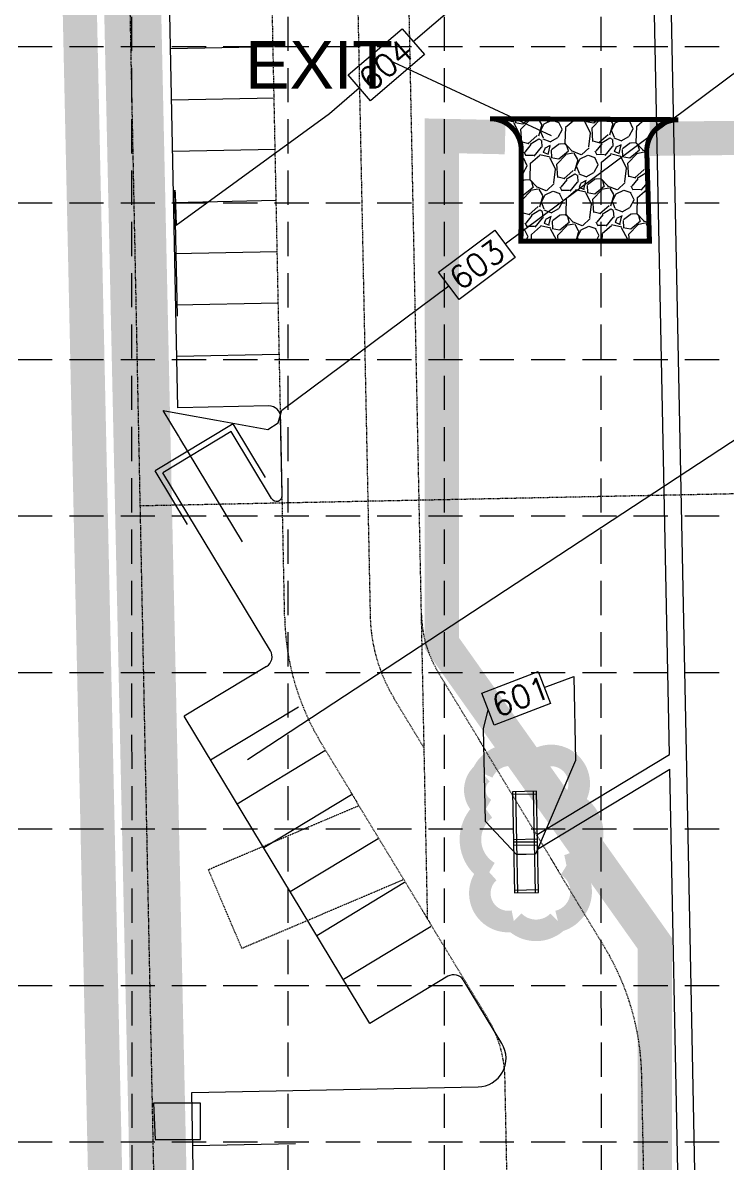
# Model space of a CAD drawing. Extents: x 2140663 to 2528301, y 336313 to 7007653.
# Drawn here: x 2527319.8 to 2527443.2, y 7006962 to 7007162 of the extents above; entities that cross this region are included whole.
import ezdxf

# ---------------------------------------------------------------- set-up
doc = ezdxf.new("R2010")
doc.units = 0
doc.header["$MEASUREMENT"] = 0
for name, pattern in [('HIDDEN', [0.375, 0.25, -0.125]), ('PHANTOM2', [1.25, 0.625, -0.125, 0.125, -0.125, 0.125, -0.125]), ('xdrc002pt$0$HIDDEN2', [0.1875, 0.125, -0.0625])]:
    doc.linetypes.add(name, pattern=pattern)
for name, color, linetype in [('1 PROPOSED CONTOURS', 43, 'Continuous'), ('1 SILT FENCE', 200, 'Continuous'), ('BATCH PLANT', 13, 'HIDDEN'), ('GRID', 254, 'HIDDEN'), ('LEGEND', 7, 'Continuous'), ('LIMITS OF DISTURBANCE', 1, 'HIDDEN'), ('xdrc002ar$0$SCREEN-DUMPSTER', 7, 'Continuous'), ('xdrc002ar$0$xdrc002ar$0$C-PKNG-FACE-N', 1, 'Continuous'), ('xdrc002ar$0$xdrc002ar$0$C-PKNG-STRP-N', 6, 'Continuous'), ('xdrc002bs$0$v-pave-exst', 6, 'Continuous'), ('xdrc002pt$0$V-ESMT-ACCS-N', 2, 'xdrc002pt$0$HIDDEN2'), ('xdrc002pt$0$V-ESMT-STRM-N', 2, 'xdrc002pt$0$HIDDEN2'), ('xdrc002pt$0$V-ESMT-WATR-N', 2, 'xdrc002pt$0$HIDDEN2'), ('xdrc002pt$0$v-prop-line', 3, 'PHANTOM2'), ('xdrc002STM$0$C-STRM-INLET-N', 5, 'Continuous'), ('xdrc002STM$0$C-STRM-PIPE-N', 5, 'Continuous')]:
    doc.layers.add(name, color=color, linetype=linetype)
doc.styles.add('LOGO', font='', dxfattribs={"height": 0.15})
doc.styles.get("Standard").update_dxf_attribs({"font": 'ARIAL.TTF'})
doc.styles.get('LOGO').set_extended_font_data('Rockwell')

# ---------------------------------------------------------------- blocks, each defined once
blk = doc.blocks.new('A$C211968B4')
at = {"layer": 'LEGEND', "color": 170, "ltscale": 100, "const_width": 1.261430802800306}
blk.add_lwpolyline([(4.032914736308157, 6.67986492626369, 0.5205670505517462), (4.032914736308157, 6.67986492626369, 0.7651954600696135), (1.179535842966288, 5.243441569618881, 0.4178788784126488), (1.161860283929855, 2.658978256396949, 0.6649002420699669), (4.422610547859222, 2.161206842400134, 0.744833174426672), (8.10029117250815, 1.852431412786245, 0.9756416855879776), (10.39131185039878, 4.219029118306935, 0.5205670505517462), (9.820843972731382, 7.070041866973042, 0.5205670505517462), (7.729127584490925, 6.879974124021828, 0.5402640007904789), (4.032914736308157, 6.67986492626369)], format="xyb", close=True, dxfattribs=at)

msp = doc.modelspace()

# ---------------------------------------------------------------- hatches: boundary and pattern name
at = {"layer": 'LEGEND', "lineweight": 0}
h = msp.add_hatch(dxfattribs=at)
h.set_pattern_fill('GRAVEL', color=4, scale=8.809608979233014, angle=45.74899401834337, style=0)
h.set_pattern_definition([(273.7617940183433, (2532693.617365119, 6994750.569698134), (7.613133075308427, -105.8082009437692), [1.185209553630092, -117.3359572399946]), (230.7186940183433, (2532693.695124855, 6994749.387040055), (67.45829195538, 81.87011029030948), [2.03385680581757, -201.3517621086765]), (178.2593940183433, (2532692.407433961, 6994747.812739232), (130.8862697228101, -4.518881733191463), [1.434098626511386, -141.9759402168067]), (313.0226940183433, (2532691.587516949, 6994743.814905739), (-120.0572964460675, 129.2576466782786), [1.852114572575991, -183.3593074465872]), (338.5826940183433, (2532692.851191972, 6994742.460855319), (-106.4596829227579, 42.21721767298127), [1.816144939113782, -179.7985956413158]), (43.02269401834337, (2532694.541925821, 6994741.797673228), (-129.2576466782786, -120.0572964460674), [1.852114572575991, -183.3593074465872]), (83.44319401834333, (2532695.895976237, 6994743.061348249), (-16.81361933361181, -143.5067236158422), [2.449326774887176, -242.483156902433]), (118.0042940183433, (2532696.1756586, 6994745.494652535), (-95.79341299176099, 179.4138511303089), [2.312416641740916, -228.9293268188314]), (167.1785940183433, (2532695.089890327, 6994747.536314075), (-131.2120117545861, 29.43389535950306), [1.858387014169192, -183.9805170237563]), (220.9853940183433, (2532693.277837641, 6994747.948715487), (73.93127532819913, 63.26523922807194), [2.121635749686645, -103.9601076866007]), (268.1463940183434, (2532691.676263744, 6994746.557207222), (-4.356004791162151, -143.3438737532677), [2.743735097364166, -271.629977260059]), (184.5630940183427, (2532697.736517443, 6994750.000561799), (-80.89299702428302, -7.287428442301168), [0.9364702441014466, -92.71095059844724]), (217.2181940183434, (2532696.803011444, 6994749.926059264), (92.53633820135529, 69.73821406071109), [1.781628891133147, -176.3816830834126]), (270.7489940183433, (2532695.384230103, 6994748.848434), (6.310234052640152, -6.147373797002154), [1.245863711452101, -11.21279983189585]), (248.9475940183433, (2532694.19668622, 6994749.144402382), (18.11638525521245, 43.84591073647857), [0.6709222006404276, -66.4210600039599]), (337.5503940183433, (2532693.955677147, 6994748.518264978), (-25.07806936711621, 12.13188582722806), [0.9488213158903337, -46.49237662276104]), (76.71279401834335, (2532694.832595238, 6994748.155937071), (5.821623654772574, 31.2254428766718), [1.541056089128251, -49.82735100754844]), (207.3140940183433, (2532695.186780134, 6994749.65573536), (18.60496848492339, 6.473104863552828), [1.114336249392157, -26.7440964142387]), (62.13849401834333, (2532690.390201454, 6994744.858330359), (42.54308216440383, 81.5444057405971), [1.561062711120091, -154.5456048332931]), (116.0951940183433, (2532691.119743067, 6994746.238438412), (44.82310821292672, -92.86200237970806), [1.309645280461759, -129.6546096678358]), (338.9475940183432, (2532693.924733711, 6994750.885209738), (-43.84591073647857, 18.11638525521245), [1.341835591671875, -65.7501466129284]), (29.35949401834332, (2532695.177008521, 6994750.403191597), (-80.40438275859519, -44.66026400329114), [1.561062711120089, -154.545604833293]), (25.19299401834337, (2532694.302545351, 6994741.046959785), (-43.35730974899192, -19.25645296129473), [1.505385982371337, -73.76394837463141]), (340.5240940183433, (2532695.664738783, 6994741.687754608), (-100.149386149906, 36.07000066501425), [1.261342194428624, -124.8730622502223]), (112.5503940183433, (2532700.296439533, 6994744.800940163), (-19.25640686386929, 43.35733038045186), [1.341835591671877, -65.75014661292849]), (63.10299401834335, (2532699.78184935, 6994746.040186153), (-54.67495333553506, -106.6224838224201), [1.476763562797809, -146.199196284579]), (115.1929940183433, (2532697.284227304, 6994741.708926435), (19.25645296129471, -43.35730974899192), [0.7526929911856688, -74.51664136581712]), (147.0588940183434, (2532699.927597217, 6994744.422326236), (-31.38829048525484, 18.27927504472526), [0.4492019618510913, -44.47116160582865]), (211.7127940183433, (2532699.550611891, 6994744.666592511), (24.75233888195908, 12.78333979257682), [1.81614493911378, -34.50679789120672]), (231.7579940183433, (2532698.005625909, 6994743.711914686), (55.16348962267298, 69.24968712662513), [1.683075795482467, -166.6242658933219]), (349.4390940183433, (2532695.400516125, 6994747.6026736), (-18.76784150774063, 5.984500549868027), [1.270539426202943, -30.49295503847961]), (38.9061940183433, (2532696.649533729, 6994747.369807542), (117.1258329779872, 94.97914873946826), [2.218206683316978, -219.6020828351949]), (106.6943940183433, (2532698.375683665, 6994748.762944411), (19.58213938032053, -68.27253419843895), [0.9070021020659115, -89.79347239279461]), (135.7489940183434, (2532698.115131372, 6994749.631719486), (-12.4576039946498, -0.1628602052410785), [0.5285765387539807, -8.281032440479033]), (166.0053940183433, (2532697.693371506, 6994743.770131201), (68.76109634272352, -17.79072222566292), [1.223866117830968, -121.163133288061]), (93.76179401834332, (2532696.505827624, 6994744.066099581), (-7.613133075308446, 105.8082009437692), [2.370419107260183, -116.1507476863645]), (45.74899401834337, (2532696.350308144, 6994746.431415738), (-0.1628602052410801, 12.4576039946498), [2.290498334600584, -6.51911064463243]), (11.05379401834334, (2532697.948624838, 6994748.072076085), (-105.6453626830623, -20.07062858302369), [1.392922514142449, -137.8992231847947]), (299.8035940183432, (2532699.315704071, 6994748.339142787), (19.0935579848182, -30.89971975877524), [1.282696686594286, -62.85222573920981]), (253.3949940183433, (2532699.953241689, 6994747.226101437), (-53.69767055321434, -181.3681498040565), [2.08844995266186, -206.7568888882742]), (221.1750940183433, (2532699.356419126, 6994745.224741788), (-86.22603735737432, -75.8856808868618), [2.20944112238266, -218.734433256441])])
edge = h.paths.add_edge_path()
edge.add_line((2527434.791580096, 7007144.941224416), (2527401.752523294, 7007145.123877569))
edge.add_arc((2527401.722081106, 7007139.617369208), 5.506592508289982, -0.27769489592458285, 89.68324916449501, ccw=False)
edge.add_line((2527407.228608938, 7007139.590680565), (2527407.18052149, 7007123.651384034))
edge.add_line((2527407.18052149, 7007123.651384034), (2527429.722226903, 7007123.650366847))
edge.add_line((2527429.722226903, 7007123.650366847), (2527429.254610075, 7007139.461404695))
edge.add_arc((2527434.76113791, 7007139.434716052), 5.506592510488639, 89.68324917919102, 179.7223051138831, ccw=False)

# ---------------------------------------------------------------- linework, layer by layer
at = {"layer": '1 PROPOSED CONTOURS', "color": 43, "lineweight": 0}
msp.add_line((2527479.349387886, 7007111.512818354, 602), (2527359.170114746, 7007032.599838867, 602), dxfattribs=at)
at = {"layer": '1 PROPOSED CONTOURS', "color": 43, "lineweight": 0, "extrusion": (-0.6511053306438103, 0.7589873835626088, 0), "elevation": 3672749.019037403}
msp.add_lwpolyline([(-6480654.163720104, 604), (-6480702.437783393, 604)], dxfattribs=at)
at = {"layer": '1 PROPOSED CONTOURS', "color": 43, "lineweight": 0}
for points, elevation in [([(2527404.377753331, 7007123.1524235), (2527474.929384864, 7007175.804784439)], 603), ([(2527373.590241863, 7007146.036088959), (2527378.813812803, 7007150.517184374)], 604), ([(2527346.45774172, 7007132.5929115), (2527346.46052115, 7007132.594252462)], 604), ([(2527346.46052115, 7007132.594252462), (2527346.50581443, 7007131.936649904)], 604), ([(2527346.50581443, 7007131.936649904), (2527346.675338315, 7007126.447404716)], 604), ([(2527365.250049638, 7007093.951596634), (2527394.531701489, 7007115.804359903)], 603), ([(2527364.586165489, 7007091.766042519), (2527365.250049638, 7007093.951596634)], 603), ([(2527400.932238175, 7007021.769740241), (2527400.600958514, 7007038.067717618)], 601), ([(2527416.738689949, 7007032.472618518), (2527409.755401001, 7007016.058493121)], 601), ([(2527406.406090909, 7007015.990484972), (2527400.932238175, 7007021.769740241)], 601), ([(2527408.080746228, 7007016.024489114), (2527406.406090909, 7007015.990484972)], 601), ([(2527409.755401001, 7007016.058493121), (2527408.080746228, 7007016.024489114)], 601)]:
    msp.add_lwpolyline(points, dxfattribs=dict(at, elevation=elevation))
at = {"layer": '1 PROPOSED CONTOURS', "color": 43, "linetype": 'Continuous', "lineweight": 0}
for points, elevation in [([(2527376.860496812, 7007152.794146524), (2527386.329767978, 7007160.917460649)], 604), ([(2527386.329767978, 7007160.917460649), (2527390.236399962, 7007156.363536348)], 604), ([(2527400.330620163, 7007044.324479931), (2527410.207134691, 7007048.094037308)], 601), ([(2527402.470098676, 7007038.718890604), (2527400.330620163, 7007044.324479931)], 601)]:
    msp.add_lwpolyline(points, dxfattribs=dict(at, elevation=elevation))
at = {"layer": '1 PROPOSED CONTOURS', "color": 43, "linetype": 'Continuous', "lineweight": 0, "extrusion": (0.6511053305751716, -0.7589873836214911, 0), "elevation": -3672746.019623476}
msp.add_lwpolyline([(6480654.16338796, 604), (6480641.687197484, 604)], dxfattribs=at)
at = {"layer": '1 PROPOSED CONTOURS', "color": 43, "linetype": 'Continuous', "lineweight": 0, "extrusion": (0.7589873834150771, 0.6511053308157867, 0), "elevation": 6480641.688361825}
msp.add_lwpolyline([(3672746.017568977, 604.0000000000005), (3672752.017568976, 604.0000000000005)], dxfattribs=at)
at = {"layer": '1 PROPOSED CONTOURS', "color": 43, "lineweight": 0, "extrusion": (0.5884508399383842, -0.8085329980747911, 0), "elevation": -4178273.680490979}
msp.add_lwpolyline([(6166792.628115416, 604), (6166825.91668077, 604)], dxfattribs=at)
at = {"layer": '1 PROPOSED CONTOURS', "color": 43, "lineweight": 0, "extrusion": (0.9998005090046255, 0.01997353734549438, 0), "elevation": 2666799.499410557}
msp.add_lwpolyline([(6955232.563366435, 604), (6955254.684197112, 604)], dxfattribs=at)
at = {"layer": '1 PROPOSED CONTOURS', "color": 43, "linetype": 'Continuous', "lineweight": 0, "extrusion": (0.5980981997990551, -0.8014228243549903, 0)}
for points, elevation in [([(6216455.012226732, 603.0000000000005), (6216467.297941017, 603.0000000000005)], -4104035.418919967), ([(6216467.297941017, 603.0000000000005), (6216455.012226732, 603.0000000000005)], -4104029.418919967)]:
    msp.add_lwpolyline(points, dxfattribs=dict(at, elevation=elevation))
at = {"layer": '1 PROPOSED CONTOURS', "color": 43, "linetype": 'Continuous', "lineweight": 0, "extrusion": (0.8014228243304043, 0.5980981998319991, 0)}
for points, elevation in [([(4104035.418664426, 603), (4104029.418664427, 603)], 6216467.29810972), ([(4104029.418664427, 603), (4104035.418664426, 603)], 6216455.012395436)]:
    msp.add_lwpolyline(points, dxfattribs=dict(at, elevation=elevation))
at = {"layer": '1 PROPOSED CONTOURS', "color": 43, "lineweight": 0, "extrusion": (1, 0, 0), "elevation": 2527346.899572958}
msp.add_lwpolyline([(7007110.476493731, 604), (7007110.47649373, 604)], dxfattribs=at)
at = {"layer": '1 PROPOSED CONTOURS', "color": 43, "lineweight": 0, "extrusion": (0.8558897623581566, 0.5171583071850421, 0), "elevation": 5786905.022495637}
msp.add_lwpolyline([(4690257.58887438, 603), (4690262.801831801, 603)], dxfattribs=at)
at = {"layer": '1 PROPOSED CONTOURS', "color": 43, "lineweight": 0, "extrusion": (-0.178404444981095, -0.9839572419627732, 0), "elevation": -7345570.281651055}
msp.add_lwpolyline([(1236702.117309243, 603), (1236705.016389135, 603)], dxfattribs=at)
at = {"layer": '1 PROPOSED CONTOURS', "color": 43, "lineweight": 0, "extrusion": (-0.1784044454527989, -0.9839572418772471, 0), "elevation": -7345570.282243925}
msp.add_lwpolyline([(1236705.012867708, 603), (1236711.628798545, 603)], dxfattribs=at)
at = {"layer": '1 PROPOSED CONTOURS', "color": 43, "lineweight": 0, "extrusion": (-0.1784044451408139, -0.9839572419338142, 0), "elevation": -7345570.281851802}
msp.add_lwpolyline([(1236711.631127618, 603.0000000000005), (1236720.764823348, 603.0000000000005)], dxfattribs=at)
at = {"layer": '1 PROPOSED CONTOURS', "color": 43, "lineweight": 0, "extrusion": (0.536911528922727, -0.8436385541864833, 0), "elevation": -4554481.582452856}
msp.add_lwpolyline([(5894368.374208327, 603), (5894370.558782514, 603)], dxfattribs=at)
at = {"layer": '1 PROPOSED CONTOURS', "color": 43, "lineweight": 0, "extrusion": (0.8558897276098073, 0.5171583646930694, 0), "elevation": 5786905.337638389}
msp.add_lwpolyline([(4690256.726377234, 603), (4690257.200046839, 603)], dxfattribs=at)
at = {"layer": '1 PROPOSED CONTOURS', "color": 43, "lineweight": 0, "extrusion": (0.8558897277249323, 0.5171583645025394, 0), "elevation": 5786905.336594292}
msp.add_lwpolyline([(4690235.484739739, 603.0000000000005), (4690256.727665462, 603.0000000000005)], dxfattribs=at)
at = {"layer": '1 PROPOSED CONTOURS', "color": 43, "linetype": 'Continuous', "lineweight": 0, "extrusion": (0.9342648877542793, 0.3565797519622838, 0), "elevation": 4859842.084837331}
msp.add_lwpolyline([(5645215.69629757, 601.0000000000002), (5645209.69629757, 601.0000000000002)], dxfattribs=at)
at = {"layer": '1 PROPOSED CONTOURS', "color": 43, "lineweight": 0, "extrusion": (0.3565797520360363, -0.9342648877261304, 0), "elevation": -5645212.695913927}
msp.add_lwpolyline([(4859842.085282972, 601.0000000000005), (4859847.609979412, 601.0000000000005)], dxfattribs=at)
at = {"layer": '1 PROPOSED CONTOURS', "color": 43, "lineweight": 0, "extrusion": (0.9997939128287783, 0.0203010312674353, 0), "elevation": 2669145.855842337}
msp.add_lwpolyline([(6954294.03854698, 601), (6954279.246879594, 601)], dxfattribs=at)
at = {"layer": '1 PROPOSED CONTOURS', "color": 43, "linetype": 'Continuous', "lineweight": 0, "extrusion": (0.3565797519369572, -0.9342648877639459, 0), "elevation": -5645209.696429313}
msp.add_lwpolyline([(4859842.084684296, 601.0000000000002), (4859831.513255725, 601.0000000000002)], dxfattribs=at)
at = {"layer": '1 PROPOSED CONTOURS', "color": 43, "lineweight": 0, "extrusion": (0.9686528449894153, -0.248418328417836, 0), "elevation": 707497.0986038677}
msp.add_lwpolyline([(7415239.991776154, 601), (7415243.417749535, 601)], dxfattribs=at)
at = {"layer": '1 SILT FENCE', "color": 200, "linetype": 'Continuous', "lineweight": 0, "const_width": 10}
msp.add_lwpolyline([(2527349.882174684, 7006666.896567727), (2527332.665792525, 7007457.699583834), (2527360.286020877, 7007457.772928173)], dxfattribs=at)
at = {"layer": 'BATCH PLANT', "color": 7, "linetype": 'Continuous', "lineweight": 0}
msp.add_line((2527412.516091817, 7007142.104846178), (2527384.872467748, 7007154.954417954), dxfattribs=at)
at = {"layer": 'BATCH PLANT', "color": 17, "linetype": 'Continuous', "const_width": 6}
for points in [[(2527508.974587351, 7007142.106222292), (2527508.974587351, 7007100.670215893), (2527508.974587351, 7006936.460859954), (2527430.65728095, 7006936.460859954), (2527430.65728095, 7007000.405311977), (2527393.290204251, 7007053.095543257), (2527393.290204251, 7007142.106222292), (2527404.401928173, 7007141.873152318)], [(2527429.769300506, 7007141.5850676), (2527477.263444963, 7007142.093036084)]]:
    msp.add_lwpolyline(points, dxfattribs=at)
at = {"layer": 'GRID', "color": 253, "linetype": 'HIDDEN', "lineweight": 0, "ltscale": 24}
for p, q in [((2527339.208465025, 7006032.020494846), (2527338.773547749, 7007623.404141763)), ((2527366.415647264, 7006032.016217309), (2527366.29970966, 7007623.616497753)), ((2527393.70391521, 7006032.011927022), (2527393.789998551, 7007623.565466588)), ((2527421.368363672, 7006032.007577593), (2527421.22060479, 7007623.464267181)), ((2527228.947377252, 7007157.785965205), (2528272.331315909, 7007157.785965205)), ((2527228.947377252, 7007130.328493137), (2528272.331315909, 7007130.328493137)), ((2527228.947377252, 7007102.871021064), (2528272.331315909, 7007102.871021064)), ((2527228.947377252, 7007075.413548996), (2528272.331315909, 7007075.413548996)), ((2527228.947377252, 7007047.956076927), (2528272.331315909, 7007047.956076927)), ((2527228.947377252, 7007020.498604855), (2528272.331315909, 7007020.498604855)), ((2527228.947377252, 7006993.041132786), (2528272.331315909, 7006993.041132786)), ((2527228.947377252, 7006965.583660717), (2528272.331315909, 7006965.583660717))]:
    msp.add_line(p, q, dxfattribs=at)
at = {"layer": 'LEGEND', "color": 4, "lineweight": 0, "const_width": 0.8809608979233015}
msp.add_lwpolyline([(2527434.791580096, 7007144.941224416), (2527401.752523294, 7007145.123877569, -0.4140139244211871), (2527407.228608938, 7007139.590680565), (2527407.18052149, 7007123.651384034), (2527429.722226903, 7007123.650366847), (2527429.254610075, 7007139.461404695, -0.4144132285109485)], format="xyb", close=True, dxfattribs=at)
at = {"layer": 'LIMITS OF DISTURBANCE', "ltscale": 70, "const_width": 6}
msp.add_lwpolyline([(2527323.279507909, 7007478.034385583), (2527323.279507909, 7007463.102355542), (2527345.362386929, 7006446.874516389, 0.3527120601780434), (2527681.725039883, 7006131.321992346), (2528205.897920626, 7006144.525554366), (2528183.386823632, 7007495.015237641)], format="xyb", close=True, dxfattribs=at)
at = {"layer": 'xdrc002ar$0$SCREEN-DUMPSTER', "color": 7, "lineweight": 0}
for p, q in [((2527356.66255218, 7007091.583173548), (2527342.971395618, 7007083.303558386)), ((2527362.354787601, 7007082.17050341), (2527356.66255218, 7007091.583173548)), ((2527348.663631038, 7007073.890888251), (2527342.971395618, 7007083.303558386))]:
    msp.add_line(p, q, dxfattribs=at)
at = {"layer": 'xdrc002ar$0$xdrc002ar$0$C-PKNG-FACE-N', "color": 7, "lineweight": 0}
for p, q in [((2527346.96840901, 7007094.386971714), (2527343.862724119, 7007247.354786604)), ((2527389.277090026, 7007144.140198947), (2527389.277289857, 7007144.140207064)), ((2527379.691224578, 7007133.742553846), (2527379.691224578, 7007133.742553839)), ((2527346.968402926, 7007094.387271646), (2527346.968409015, 7007094.386971715)), ((2527362.966346465, 7007094.711775676), (2527346.96840901, 7007094.386971714)), ((2527365.285845795, 7007078.997276836), (2527365.006442368, 7007092.752741464)), ((2527356.324330843, 7007090.210000314), (2527344.344568851, 7007082.96533705)), ((2527363.430354396, 7007078.459492694), (2527356.324330843, 7007090.210000314)), ((2527363.221084422, 7007051.751165241), (2527344.344568851, 7007082.96533705)), ((2527362.544641745, 7007049.004818775), (2527348.07070823, 7007040.251825646)), ((2527380.671692911, 7006986.342896678), (2527348.070708229, 7007040.251825646)), ((2527394.362849476, 7006994.622511838), (2527380.671692912, 7006986.342896678)), ((2527403.837634552, 7006982.819935305), (2527397.109195941, 7006993.946069162)), ((2527349.411477756, 7006974.213385783), (2527399.660641494, 7006975.233587766)), ((2527351.538789624, 7006869.434485318), (2527349.411477756, 7006974.213385783))]:
    msp.add_line(p, q, dxfattribs=at)
for centre, radius, start, end in [((2527363.006854381, 7007092.712186741), 1.9999992, 1.161887365697796, 91.16567120393964), ((2527364.286052024, 7007078.976968848), 1, 211.1631086769475, 1.163641979525509), ((2527361.509689851, 7007050.716213346), 1.9999992, 301.1631086778858, 31.16310867810909), ((2527395.39780137, 7006992.911117266), 1.9999992, 31.16310867501877, 121.1631086778858), ((2527399.559148126, 7006980.232555569), 4.999998000000001, 271.1631086760843, 31.16310866494134)]:
    msp.add_arc(centre, radius, start, end, dxfattribs=at)
at = {"layer": 'xdrc002ar$0$xdrc002ar$0$C-PKNG-STRP-N', "color": 7, "lineweight": 0}
for p, q in [((2527363.685780742, 7007157.739140168), (2527345.689596629, 7007157.373766073)), ((2527363.868466774, 7007148.7410981), (2527345.872282662, 7007148.375724006)), ((2527364.051154837, 7007139.742956057), (2527346.054970725, 7007139.377581961)), ((2527364.233842901, 7007130.74481401), (2527346.237658788, 7007130.379439915)), ((2527364.416530962, 7007121.746671965), (2527346.420346851, 7007121.381297871)), ((2527364.599219026, 7007112.74852992), (2527346.603034914, 7007112.383155825)), ((2527364.78190506, 7007103.750487855), (2527346.785720947, 7007103.385113759)), ((2527368.130542889, 7007041.865117131), (2527352.727991756, 7007032.55055008)), ((2527372.787826416, 7007034.163841565), (2527357.385275282, 7007024.849274512)), ((2527377.445109942, 7007026.462565998), (2527362.042558808, 7007017.147998945)), ((2527382.102393468, 7007018.761290431), (2527366.699842334, 7007009.446723378)), ((2527386.759676994, 7007011.060014863), (2527371.35712586, 7007001.745447813)), ((2527386.759676994, 7007011.060014863), (2527371.35712586, 7007001.745447813)), ((2527391.41696052, 7007003.358739298), (2527376.014409386, 7006994.044172245))]:
    msp.add_line(p, q, dxfattribs=at)
at = {"layer": 'xdrc002ar$0$xdrc002ar$0$C-PKNG-STRP-N', "color": 7, "linetype": 'Continuous', "lineweight": 0}
msp.add_line((2527367.61465568, 7006965.234039975), (2527349.601209481, 7006964.86831541), dxfattribs=at)
at = {"layer": 'xdrc002bs$0$v-pave-exst', "color": 7, "lineweight": 0}
msp.add_lwpolyline([(2527350.931707304, 7006972.337783807), (2527342.728827849, 7006972.337783807), (2527343.026793713, 7006965.960585094), (2527350.931707304, 7006965.960585094), (2527350.931707304, 7006972.337783807)], dxfattribs=at)
at = {"layer": 'xdrc002pt$0$V-ESMT-ACCS-N', "color": 7, "lineweight": 0}
for p, q in [((2527365.724683898, 7007057.540722509), (2527357.613571269, 7007456.987704438)), ((2527389.720966088, 7007058.025896729), (2527384.838777327, 7007298.400017199)), ((2527390.804518774, 7007004.677278583), (2527389.720966088, 7007058.025896729)), ((2527421.885290924, 7006999.661118974), (2527392.602890818, 7007048.082442489)), ((2527390.195312297, 7007034.671504211), (2527384.900338657, 7007043.427262984)), ((2527401.348547865, 7006987.24169127), (2527372.064919882, 7007035.665045203)), ((2527352.334033984, 7007013.347764168), (2527378.757992639, 7007024.597392273)), ((2527358.209745122, 7006999.546459207), (2527352.334033984, 7007013.347764168)), ((2527358.209745122, 7006999.546459207), (2527386.598390326, 7007011.632524931)), ((2527416.815658904, 7006364.025963987), (2527404.37454192, 7006976.802387302)), ((2527440.810676755, 7006364.514963956), (2527428.369625911, 7006977.288132709))]:
    msp.add_line(p, q, dxfattribs=at)
for centre, radius, start, end in [((2527409.715615491, 7007058.433995993), 43.99999999950358, 181.1632799317209, 211.1631086772986), ((2527409.715615491, 7007058.433995993), 28.99999999950358, 181.1632799317209, 211.1631086772986), ((2527409.716843365, 7007058.431965581), 19.99999999962902, 181.163381510488, 211.1631086951244), ((2527383.378897689, 7006976.374692029), 44.99999999832137, 1.163108678951152, 31.16310867829892), ((2527383.378897686, 7006976.37469203), 21.00000000093664, 1.163108672247909, 31.16310867199456)]:
    msp.add_arc(centre, radius, start, end, dxfattribs=at)
at = {"layer": 'xdrc002pt$0$V-ESMT-STRM-N', "color": 7, "lineweight": 0}
for p, q in [((2527515.35498206, 7007080.715177047), (2527340.391038968, 7007077.162907737)), ((2527365.610156637, 7007063.338289034), (2527365.610156637, 7007063.338289034))]:
    msp.add_line(p, q, dxfattribs=at)
at = {"layer": 'xdrc002pt$0$V-ESMT-WATR-N', "color": 7, "lineweight": 0}
msp.add_line((2527375.84150229, 7007298.21753618), (2527380.728470921, 7007057.570601746), dxfattribs=at)
at = {"layer": 'xdrc002pt$0$v-prop-line', "color": 7, "lineweight": 0}
msp.add_line((2527352.351449143, 7006488.063281032), (2527332.689739998, 7007456.483707082), dxfattribs=at)
at = {"layer": 'xdrc002STM$0$C-STRM-INLET-N', "color": 5, "lineweight": 0}
for p, q in [((2527409.87840057, 7007027.09731669), (2527405.691763562, 7007027.012305992)), ((2527405.691763562, 7007027.012305992), (2527405.87193549, 7007018.139135021)), ((2527409.888551101, 7007026.597419734), (2527405.701914093, 7007026.512409036)), ((2527406.191660519, 7007027.022456523), (2527406.371832446, 7007018.149285552)), ((2527409.558675542, 7007018.213995188), (2527409.378503614, 7007027.087166158)), ((2527410.058572497, 7007018.224145719), (2527409.87840057, 7007027.09731669)), ((2527405.861784959, 7007018.639031976), (2527410.048421966, 7007018.724042675)), ((2527410.058572497, 7007018.224145719), (2527405.87193549, 7007018.139135021)), ((2527405.87193549, 7007018.139135021), (2527410.058572497, 7007018.224145719)), ((2527405.87193549, 7007018.139135021), (2527410.058572497, 7007018.224145719)), ((2527405.87193549, 7007018.139135021), (2527406.052107418, 7007009.26596405)), ((2527405.87193549, 7007018.139135021), (2527406.052107418, 7007009.26596405)), ((2527405.882086021, 7007017.639238065), (2527410.068723029, 7007017.724248763)), ((2527406.371832446, 7007018.149285552), (2527406.552004374, 7007009.276114581)), ((2527409.738847469, 7007009.340824217), (2527409.558675542, 7007018.213995188)), ((2527410.238744425, 7007009.350974748), (2527410.058572497, 7007018.224145719)), ((2527406.041956887, 7007009.765861006), (2527410.228593894, 7007009.850871704)), ((2527406.052107418, 7007009.26596405), (2527410.238744425, 7007009.350974748)), ((2527406.052107418, 7007009.26596405), (2527410.238744425, 7007009.350974748))]:
    msp.add_line(p, q, dxfattribs=at)
at = {"layer": 'xdrc002STM$0$C-STRM-PIPE-N', "color": 5, "lineweight": 0}
for p, q in [((2527433.225177836, 7007033.548677918), (2527427.972551592, 7007292.262226541)), ((2527436.277296989, 7007031.012045378), (2527430.971933473, 7007292.323122585)), ((2527410.03220068, 7007019.522914323), (2527433.225200126, 7007033.548691398)), ((2527410.084944314, 7007016.925377113), (2527433.27793705, 7007030.95115013)), ((2527435.182890663, 7006937.123231029), (2527433.277915358, 7007030.951137012)), ((2527438.249028315, 7006933.896129536), (2527436.277296989, 7007031.012045378))]:
    msp.add_line(p, q, dxfattribs=at)

# ---------------------------------------------------------------- block references
at = {"linetype": 'Continuous', "lineweight": 0, "xscale": 3, "yscale": 3, "zscale": 3, "rotation": 90}
msp.add_blockref('A$C211968B4', (2527421.654640554, 7007000.794639677), dxfattribs=at)

# ---------------------------------------------------------------- texts
at = {"layer": '1 PROPOSED CONTOURS', "color": 43, "lineweight": 0, "char_height": 4, "attachment_point": 1}
for s, insert, width, rotation in [('\\Fsimplex.shx;\\W1.0000000000;\\T1.0000000000;\\o\\l604', (2527378.270589526, 7007152.686264471, 604), 15.04761904761905, 40.62499099683853), ('\\Fsimplex.shx;\\W1.0000000000;\\T1.0000000000;\\o\\l603', (2527394.136927914, 7007118.005303752, 603), 15.04761904761905, 36.73381231935169), ('\\Fsimplex.shx;\\W1.0000000000;\\T1.0000000000;\\o\\l601', (2527401.621464803, 7007043.746794795, 601), 14.28571428571428, 20.89029483335188)]:
    msp.add_mtext(s, dxfattribs=dict(at, insert=insert, width=width, rotation=rotation))
at = {"layer": 'BATCH PLANT', "color": 17, "linetype": 'Continuous', "insert": (2527358.8258898, 7007158.73302717), "char_height": 8.334531987176852, "width": 36.45809182338417, "attachment_point": 1, "style": 'LOGO'}
msp.add_mtext('{\\fArial|b0|i0|c0|p34;\\C0;EXIT}', dxfattribs=at)

doc.saveas('drawing.dxf')
